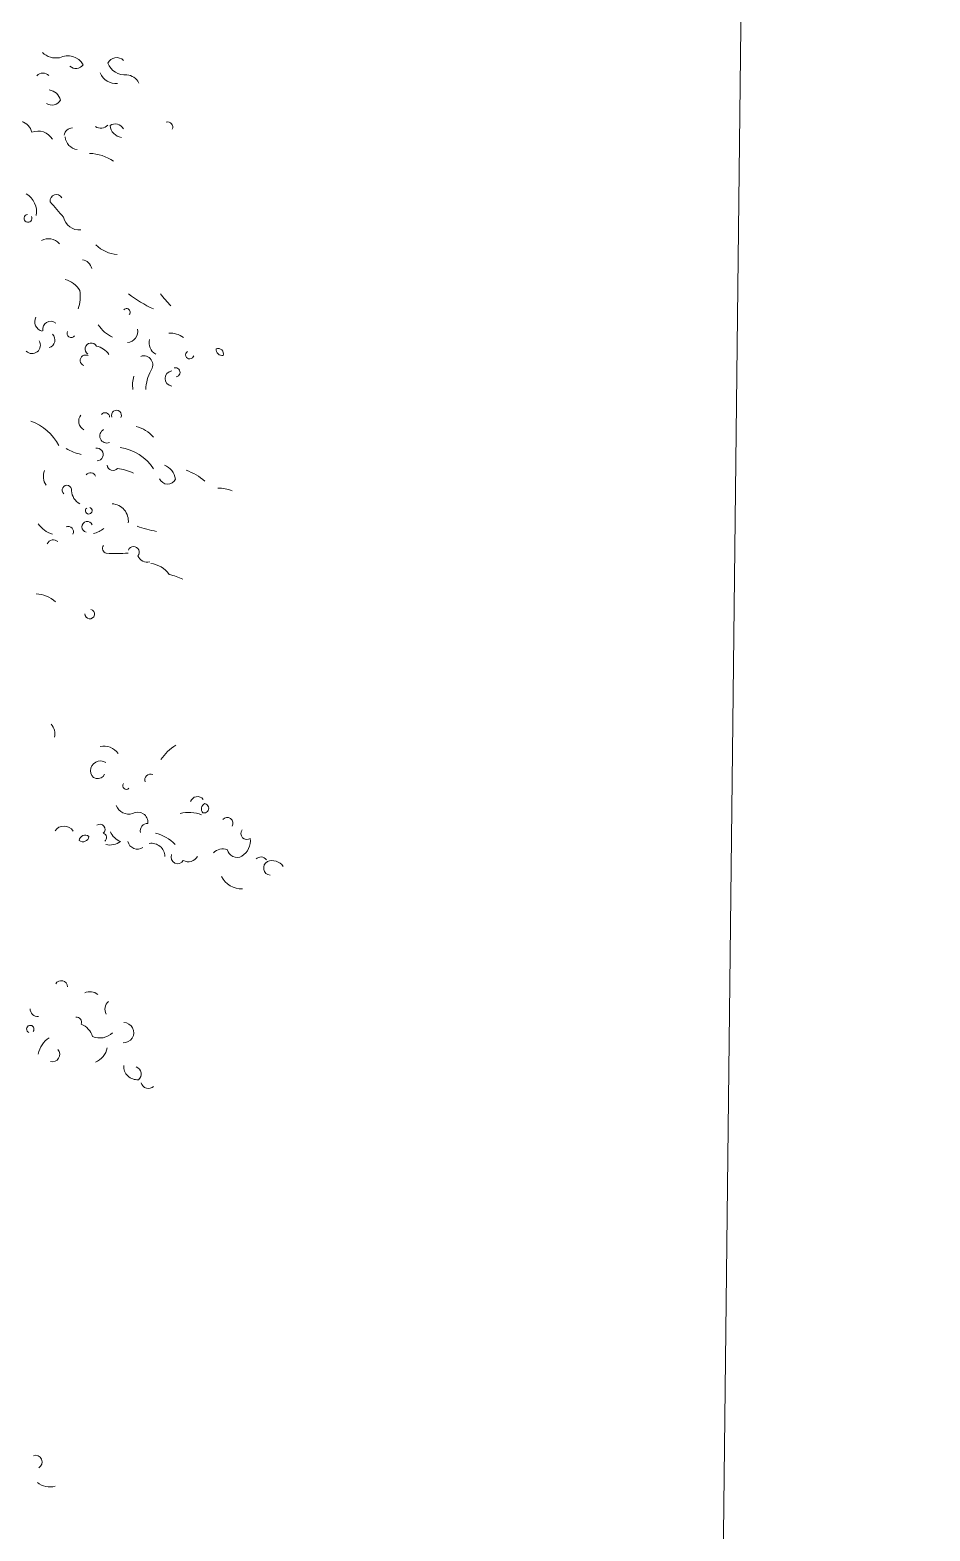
# Model space of a CAD drawing. Header units: millimetres. Extents: x -24439 to 198341, y -52871 to 149926.
# Drawn here: x 146045 to 147438, y 90796 to 93119 of the extents above; entities that cross this region are included whole.
import ezdxf

# ---------------------------------------------------------------- set-up
doc = ezdxf.new("R2010")
doc.units = ezdxf.units.MM
doc.linetypes.add('NET VAN', pattern=[1.06, 0.53, -0.53])
doc.layers.add('A-DETL-GENF-2', color=9, linetype='NET VAN', lineweight=9)
doc.layers.add('G-IMPT-1', color=9, linetype='Continuous', lineweight=9)

# ---------------------------------------------------------------- blocks, each defined once
blk = doc.blocks.new('NCV_TKCS_251209_TONG THE HIEN TRANG SAN DUONG - NCV_TKCS_HIEN TRANG_251209a_dwg_CX-1613001-TKCS_MB ĐỊNH VỊ CAO ĐỘ THIẾT KẾ')
at = {"layer": 'G-IMPT-1'}
for centre, radius, start, end in [((594.2, 6985.2), 25.4, 61.699, 171.4309), ((477.8, 6934.8), 44.9, 45.24, 134.7603), ((607.1, 7019.7), 48.9, 218.822, 291.315), ((633.2, 6939), 36.2, 41.631, 103.3173), ((422.9, 7012.5), 51.3, 243.045, 296.955), ((488, 6973.8), 22.6, 243.172, 341.587), ((591.5, 6985.6), 42.8, 218.117, 292.812), ((422.6, 6895.9), 21.4, 60.66, 154.048), ((450.4, 6846.3), 33.5, 28.883, 100.4241), ((455, 6868.2), 25.3, 254.05, 346.879), ((764.4, 6875.8), 13.2, 350.728, 124.3312), ((593.2, 6846.9), 24.7, 252.445, 334.816), ((639.5, 6823), 22.8, 42.156, 143.8677), ((652.4, 6849.4), 33.9, 202.407, 279.971), ((399.5, 6741), 39.7, 32.054, 89.8347), ((536.5, 6782.2), 21.7, 107.612, 189.172), ((460, 6728), 43.3, 47.927, 128.2564), ((552.4, 6788.5), 36.2, 201.819, 278.69), ((620.7, 6639.5), 117, 72.192, 104.5362), ((544.7, 6610.7), 16.3, 46.058, 205.017), ((452.5, 6553.6), 53.5, 5.94, 76.754), ((1482.3, 8078), 1755.1, 237.135, 238.855), ((487.6, 6546.2), 10.1, 114.436, 46.636), ((610.9, 6595.3), 41.1, 208.104, 292.589), ((564, 6476), 36.9, 57.385, 136.3012), ((714.6, 6605.4), 84, 241.944, 283.805), ((656.5, 6455.1), 29.8, 29.533, 97.3373), ((914.1, 6758.8), 346.4, 249.411, 261.827), ((1122.6, 6818.8), 439.6, 234.999, 240.451), ((625, 6355.7), 67.6, 48.779, 90.1112), ((580.8, 6364.7), 98.1, 357.315, 25.305), ((800.8, 6388.3), 9.17, 333.639, 158.4336), ((814, 6341), 29.9, 293.266, 26.768), ((940.3, 6317.7), 53.5, 68.56, 111.4398), ((1057.9, 6353.4), 13.6, 356.463, 130.4106), ((1065, 6367.6), 16.4, 193.669, 293.204), ((799.9, 6407.1), 92.9, 230.05, 260.703), ((910.5, 6338), 32.6, 180.55, 258.393), ((988.4, 6329.4), 10.5, 141.569, 5.031), ((605.6, 6303.9), 25.7, 170.885, 271.487), ((625.7, 6289.7), 20.1, 65.344, 208.607), ((625, 6260), 20.4, 302.757, 63.268), ((679.7, 6294.1), 10.6, 165.185, 344.303), ((740.7, 6270.7), 15.4, 46.547, 253.964), ((755.3, 6227.2), 54.8, 52.531, 94.0694), ((882.5, 6270.6), 23.3, 336.872, 126.5473), ((964, 6258.4), 19.6, 113.961, 279.436), ((966.4, 6275.9), 11.7, 293.02, 124.2016), ((591.8, 6236), 21.6, 243.075, 48.165), ((735.8, 6238.3), 14.1, 79.348, 265.462), ((933.6, 6232.7), 67, 177.683, 207.374), ((1018.3, 6240.5), 116.2, 169.625, 194.618), ((825.8, 6112.4), 11.8, 19.149, 160.8511), ((852.4, 6126.1), 12.7, 349.017, 219.051), ((787.2, 6090.3), 24.6, 157.863, 260.247), ((844.4, 6067.8), 18.5, 134.789, 307.04), ((915.4, 6031.9), 80.9, 56.75, 94.1796), ((639.2, 5916.4), 131.2, 44.5129, 87.3361), ((902.4, 5921.2), 129.2, 50.823, 97.5721), ((1057, 5886.9), 155.2, 66.125, 86.7347), ((784, 6118.1), 115.8, 254.584, 275.027), ((833.3, 6014.4), 16.3, 289.781, 117.4765), ((1023.4, 6015), 22.2, 219.498, 352.393), ((1005, 5994), 44.3, 24.1349, 85.8809), ((1185, 5929.3), 96.3, 84.5083, 106.912), ((835.2, 5951.7), 13.8, 36.61, 160.8807), ((880.7, 6001.1), 15.1, 202.457, 337.543), ((916, 5873.4), 123.8, 80.0419, 99.9581), ((755.9, 5931.8), 40.1, 174.286, 231.381), ((785.8, 5904.3), 12.2, 7.997, 247.752), ((835.6, 5919), 39.9, 199.069, 258.559), ((917.6, 5860.3), 44.9, 10.851, 102.6853), ((855.2, 5869.5), 8.58, 145.561, 87.5661), ((998.8, 6233.5), 366.8, 267.971, 276.121), ((819.7, 5802.4), 13.7, 349.528, 129.957), ((863.5, 5828.5), 13.8, 38.867, 275.894), ((854.6, 5870.6), 61.2, 298.176, 326.845), ((996.7, 5800.3), 14.6, 335.805, 174.3342), ((779.9, 5845), 60.1, 228.669, 272.973), ((794.1, 5755), 16.9, 63.837, 172.762), ((929.9, 5790.9), 13.3, 165.093, 270.656), ((855.6, 6112.6), 343.2, 282.519, 291.964), ((1030, 5810.6), 25.7, 219.166, 301.909), ((1060.3, 5720.7), 65.6, 51.413, 101.4468), ((1110.4, 5583.1), 189.1, 81.4824, 92.7915), ((805.9, 5546.7), 80.6, 64.421, 103.7665), ((934.4, 5614.7), 12.2, 192.968, 93.2905), ((1340.5, 5270.9), 127.7, 138.7021, 162.8002), ((900.1, 5280.6), 39.4, 5.573, 58.437), ((1080.6, 5254.4), 46.8, 53.187, 118.3379), ((1208.3, 5250.7), 15.2, 86.959, 216.441), ((1077.5, 5235.6), 25.6, 74.213, 195.788), ((1071.3, 5232.3), 18.8, 191.184, 354.542), ((1341.6, 5226.2), 18.9, 54.765, 178.3647), ((1369.1, 5220.9), 14.7, 128.862, 239.935), ((1361, 5220.3), 12.1, 273.348, 95.4486), ((1152.6, 5217.9), 9.18, 159.064, 333.008), ((1353.3, 5111.6), 91.2, 85.8541, 121.2857), ((1429.4, 5200.8), 14.7, 344.852, 158.2751), ((1485.5, 5189.3), 15.1, 157.167, 323.343), ((1169.5, 5183.4), 35, 218.573, 303.247), ((1207.8, 5136.6), 26, 10.189, 137.2917), ((1454.9, 5160.9), 46.8, 318.744, 24.402), ((1238.8, 5122.8), 19.2, 106.708, 209.691), ((1266.5, 5019.8), 103, 60.594, 93.9582), ((1448.2, 5101.2), 34.4, 88.2557, 152.6769), ((1471.8, 5148.6), 26.1, 209.919, 314.55), ((1542.7, 5125.9), 17.2, 51.25, 152.9396), ((1570.8, 5122.5), 18.9, 136.203, 279.592), ((1578.5, 5108.9), 34.2, 51.309, 128.6914), ((1036.6, 5045.7), 27.7, 49.284, 163.238), ((1119.8, 5090.8), 13.4, 326.861, 145.759), ((1131.2, 5072), 11.5, 322.119, 91.0139), ((1142.1, 5103.7), 46.4, 274.676, 323.435), ((1182.6, 5120.3), 44.4, 218.329, 265.878), ((1219.7, 5093.2), 24.6, 208.049, 321.56), ((1267.3, 5061.5), 34.8, 18.062, 116.0728), ((1332.2, 5079.9), 17, 174.352, 346.723), ((1354.6, 5101.7), 26.3, 257.233, 348.578), ((1091.7, 5051), 15, 67.324, 191.256), ((1082.8, 5061.9), 15, 247.353, 11.227), ((1497.1, 5105.3), 58.5, 223.7, 289.046), ((1141.5, 4672.6), 16.4, 18.621, 168.1111), ((1225.1, 4649.9), 33.8, 69.328, 129.5966), ((1293.2, 4658), 28.3, 149.849, 222.832), ((1204.7, 4596), 13.8, 359.702, 110.3122), ((1329.7, 4606.3), 26, 283.377, 105.6913), ((1099.4, 4600.6), 19.2, 194.036, 292.833), ((1213.4, 4545.4), 50.8, 33.748, 84.3242), ((1260.8, 4620.5), 47.2, 263.71, 331.238), ((1096.3, 4545.8), 9.48, 335.855, 266.074), ((1196.9, 4497.2), 62.6, 139.059, 186.735), ((1247.6, 4552.6), 52.9, 310.171, 4.59), ((1385.4, 4511.9), 18.9, 324.765, 88.3648), ((1169.6, 4499.6), 19, 271.437, 59.076), ((1387.8, 4532.8), 34.3, 192.762, 292.289), ((1426.9, 4505.8), 19.7, 211.635, 328.365), ((1431.3, 3480.3), 17.2, 315.534, 125.6679), ((1470.6, 3479.4), 52.2, 248.009, 301.139)]:
    blk.add_arc(centre, radius, start, end, dxfattribs=at)
blk = doc.blocks.new('NCV_TKCS_251209_TONG THE HIEN TRANG SAN DUONG - NCV_TKCS_HIEN TRANG_251209a_dwg-1612995-TKCS_MB ĐỊNH VỊ CAO ĐỘ THIẾT KẾ')
at = {"layer": 'G-IMPT-1', "flags": 128}
blk.add_lwpolyline([(563602851.8, 1145093282.1), (563604167, 1145089083), (563606454, 1145082119), (563614466, 1145054358), (563616073, 1145049661), (563620134, 1145037512), (563624300, 1145023443), (563630510, 1145001852), (563634991, 1144986784), (563635712.5, 1144984469.9)], dxfattribs=at)
at = {"xscale": 0.5999999999997676, "yscale": 0.5999999999997676, "zscale": 0.5999999999997676, "rotation": 0.0005022315763634679}
blk.add_blockref('NCV_TKCS_251209_TONG THE HIEN TRANG SAN DUONG - NCV_TKCS_HIEN TRANG_251209a_dwg_CX-1613001-TKCS_MB ĐỊNH VỊ CAO ĐỘ THIẾT KẾ', (563606589.2, 1145072744.1), dxfattribs=at)
blk = doc.blocks.new('NCV_TKCS_251209_TONG THE HIEN TRANG SAN DUONG - NCV_TKCS_251209_TONG THE HIEN TRANG SAN DUONG-1605292-TKCS_MB ĐỊNH VỊ CAO ĐỘ THIẾT KẾ')
at = {"rotation": 343.2379237072182}
blk.add_blockref('NCV_TKCS_251209_TONG THE HIEN TRANG SAN DUONG - NCV_TKCS_HIEN TRANG_251209a_dwg-1612995-TKCS_MB ĐỊNH VỊ CAO ĐỘ THIẾT KẾ', (-869777547.7, -933796958.8), dxfattribs=at)

msp = doc.modelspace()

# ---------------------------------------------------------------- block references
at = {"layer": 'A-DETL-GENF-2'}
msp.add_blockref('NCV_TKCS_251209_TONG THE HIEN TRANG SAN DUONG - NCV_TKCS_251209_TONG THE HIEN TRANG SAN DUONG-1605292-TKCS_MB ĐỊNH VỊ CAO ĐỘ THIẾT KẾ', (26103.5, 9888.2), dxfattribs=at)

doc.saveas('drawing.dxf')
